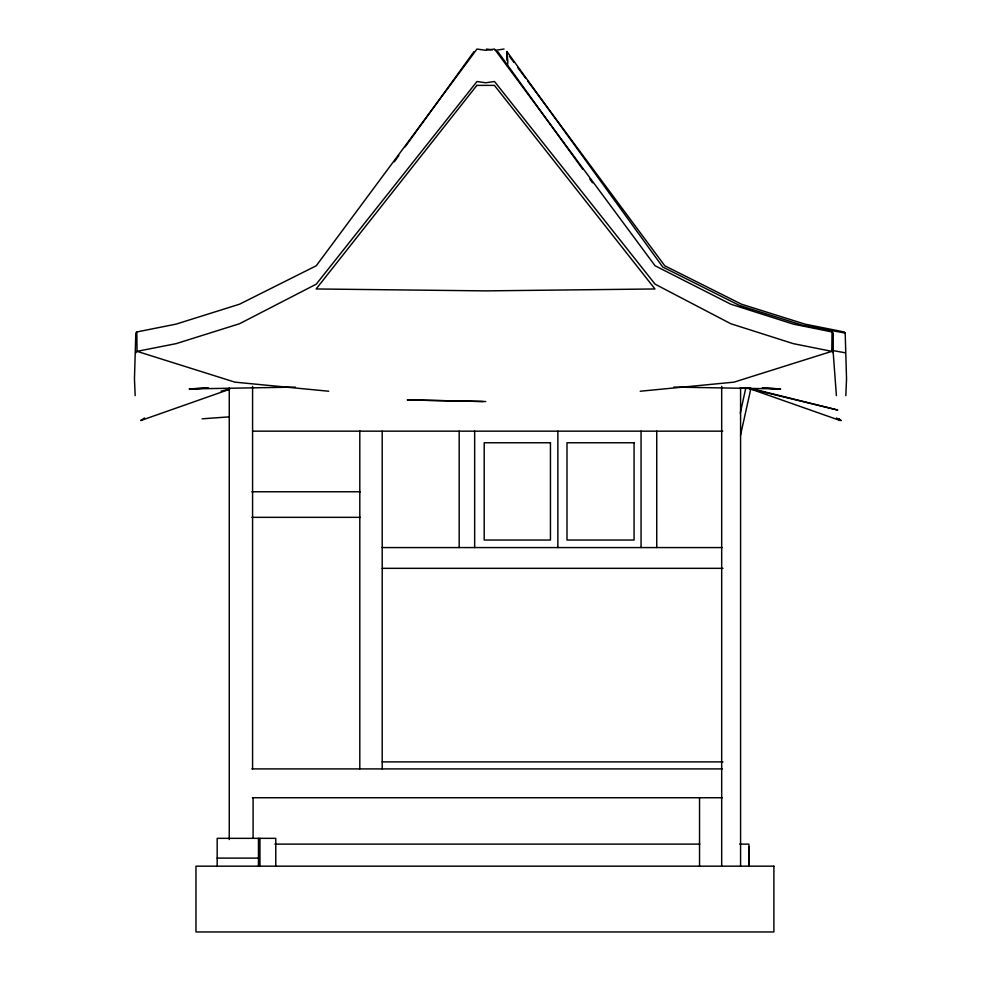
<?xml version="1.0" encoding="UTF-8"?>
<svg xmlns="http://www.w3.org/2000/svg" width="981" height="981" viewBox="0 0 981 981"><rect width="100%" height="100%" fill="white"/><g stroke="black" fill="none" stroke-linecap="round" stroke-linejoin="round"><path stroke-width="1.47" d="M135.17 395.637L134.458 378.96L135.807 333.05L136.8 331.958L176.163 324.098L239.536 304.196L316.25 265.765L476.974 49.05L485.742 50.301L494.522 49.05L655.075 265.765L730.784 304.196L793.261 324.098L832.047 331.958L831.802 351.345L833.225 352.78L836.401 395.637M845.83 395.637L846.542 378.96L845.193 333.05L844.2 331.958L804.837 324.098L741.464 304.196L664.75 265.765L527.631 80.883M507.336 65.911L507.864 61.975L506.944 51.552L662.727 267.004L739.441 305.434L802.814 325.336L845.193 333.05M740.25 413.185L745.732 388.317M740.545 435.123L750.931 388.317M394.374 161.755L398.85 155.562M405.116 146.892L474.056 51.552M135.807 352.78L137.046 351.345L176.163 343.632L239.536 323.73L316.262 284.171L476.974 81.521L485.742 82.772L494.522 81.521L655.087 284.171L730.784 323.73L793.261 343.632L831.802 351.345L733.984 382.149L640.225 391.235M144.526 417.967L140.737 420.555L229.358 389.371M221.154 391.137L229.971 388.991M495.258 50.301L504.026 49.05M202.111 418.826L229.309 416.851M295.318 387.115L189.321 388.942L207.285 388.01M189.321 388.942L208.72 387.973M252.583 431.162L722.739 431.162M251.921 491.763L360.334 491.763M251.921 517.343L360.334 517.343M382.21 547.57L722.298 547.57M382.21 568.33L722.972 568.33M382.21 761.881L722.972 761.881M251.921 768.908L722.212 768.908M252.411 797.737L722.347 797.737M274.913 844.126L699.87 844.126M739.711 844.126L748.895 844.126L748.895 866.174M217.181 858.105L258.457 858.105M740.201 388.047L750.796 388.231M673.837 387.09L780.508 388.942L762.826 387.973M485.767 401.536L407.25 399.917L483.143 401.536M762.2 387.973L780.508 388.942M328.696 391.235L234.925 382.149L137.046 351.345L136.8 331.958M486.478 49.05L492.327 49.884M832.047 350.389L845.193 352.78M746.615 387.924L837.786 410.07L753.383 389.065M747.35 387.863L840.263 420.555L836.474 417.967M832.047 331.958L833.225 333.05L833.225 352.78M509.47 56.395L514.019 62.514M517.649 67.419L525.816 78.431M497.759 51.552L582.677 169.186M589.826 179.082L592.499 182.797M749.177 846.628L749.177 866.174M740.581 387.9L740.581 866.174M721.685 386.404L721.685 866.174M699.539 797.737L699.539 866.174M656.743 431.162L656.743 547.57M641.059 431.162L641.059 547.57M557.858 431.162L557.858 547.57M506.944 51.552L506.944 60.405M474.657 431.162L474.657 547.57M459.169 431.162L459.169 547.57M382.21 431.162L382.21 768.908M359.806 430.769L359.806 768.908M275.771 866.174L275.771 838.338L217.181 838.338L217.181 866.174M259.953 838.338L259.953 866.174M258.457 838.338L258.457 866.174M253.098 797.737L253.098 838.338M252.583 386.404L252.583 768.908M229.26 387.912L229.26 839.528M476.864 85.384L316.14 288.966L485.546 290.879L654.965 288.966L494.412 85.384L476.864 85.384M550.451 442.762L484.209 442.762L484.209 540.04L550.451 540.04L550.451 442.762M634.069 442.762L566.993 442.762L566.993 540.04L634.069 540.04L634.069 442.762M773.886 866.174L195.967 866.174L195.967 931.95L773.886 931.95L773.886 866.174M841.109 420.506L838.608 418.752L841.109 420.506"/></g></svg>
